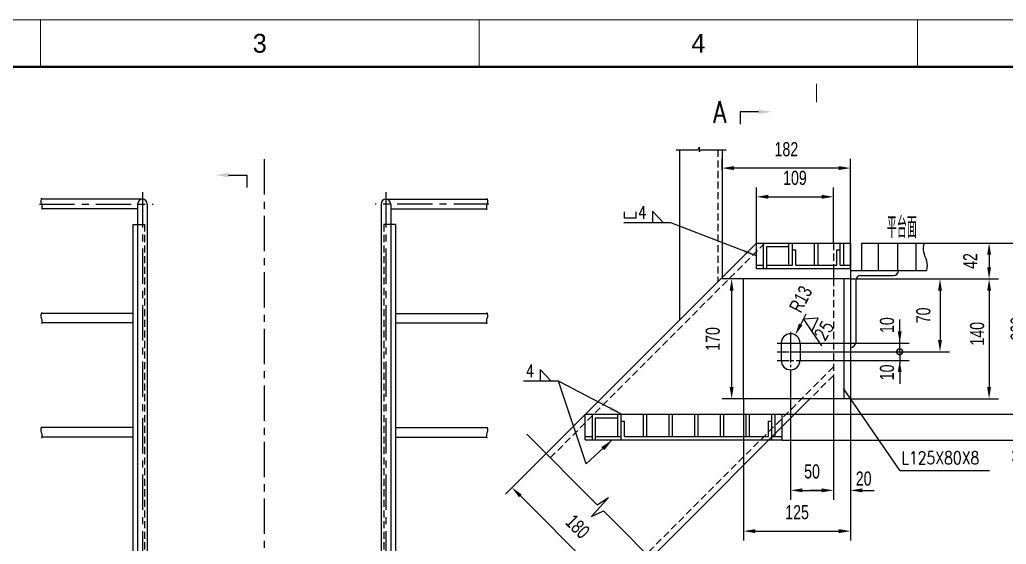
# Model space of a CAD drawing. Extents: x 148 to 221443, y -36682 to 6758.
# Drawn here: x 170181 to 174373, y -6195 to -3968 of the extents above; entities that cross this region are included whole.
import ezdxf
from ezdxf.enums import TextEntityAlignment as Align

# ---------------------------------------------------------------- set-up
doc = ezdxf.new("R2010")
doc.units = 0
doc.header["$LTSCALE"] = 10
doc.header["$MEASUREMENT"] = 0
doc.linetypes.add('CENTERX2', pattern=[4, 2.5, -0.5, 0.5, -0.5])
doc.linetypes.add('HIDDENX2', pattern=[0.75, 0.5, -0.25])
for name, color, linetype in [('2', 4, 'Continuous'), ('CENTER', 1, 'CENTERX2'), ('DIM', 4, 'Continuous'), ('HIDDEN', 7, 'HIDDENX2'), ('RED', 7, 'Continuous'), ('WB-FS', 6, 'Continuous'), ('WHITE', 7, 'Continuous')]:
    doc.layers.add(name, color=color, linetype=linetype)
doc.layers.add('2（细实线）', color=3, linetype='Continuous', lineweight=20)
doc.layers.add('图框层', color=7, linetype='Continuous', lineweight=15)
doc.styles.add('HZ', font='ROMS.SHX', dxfattribs={"width": 0.75, "bigfont": 'GBCBIG.SHX'})
doc.styles.get("Standard").update_dxf_attribs({"font": 'wison_e.shx', "width": 0.75, "bigfont": 'wison_c.shx'})
doc.styles.add('XW', font='ROMANS.shx', dxfattribs={"width": 0.85})
doc.dimstyles.new('DIM1', dxfattribs={"dimscale": 20, "dimtxt": 3, "dimasz": 2.5, "dimexe": 2, "dimexo": 0, "dimgap": 1, "dimtad": 0, "dimdec": 0, "dimzin": 0, "dimdsep": 46, "dimtxsty": 'Standard', "dimcen": 2, "dimclrd": 3, "dimclre": 3, "dimclrt": 3, "dimadec": 0, "dimazin": 0, "dimtfac": 0.666667, "dimtdec": 0, "dimtofl": 0, "dimtmove": 2, "dimatfit": 1, "dimfxl": 2, "dimtvp": 1.333333, "dimtolj": 1, "dimtzin": 0, "dimarcsym": 0})

# ---------------------------------------------------------------- blocks, each defined once
blk = doc.blocks.new('*D753')
at = {"color": 3, "linetype": 'Continuous', "lineweight": -2, "ltscale": 6}
for p, q in [((173311.5, -4916), (173311.5, -4679.7)), ((173638.8, -4916), (173638.8, -4679.7)), ((173361.5, -4719.7), (173588.8, -4719.7))]:
    blk.add_line(p, q, dxfattribs=at)
at = {"color": 3}
for points in [[(173361.5, -4711.3), (173361.5, -4728), (173311.5, -4719.7)], [(173588.8, -4728), (173588.8, -4711.3), (173638.8, -4719.7)]]:
    blk.add_solid(points, dxfattribs=at)
at = {"layer": 'Defpoints', "color": 0}
for p in [(173638.8, -4719.7), (173311.5, -4916), (173638.8, -4916)]:
    blk.add_point(p, dxfattribs=at)
at = {"color": 3, "insert": (173475.1, -4639.7), "char_height": 60, "attachment_point": 5}
blk.add_mtext('\\A1;109', dxfattribs=at)
blk = doc.blocks.new('*D754')
at = {"color": 3, "lineweight": -2}
for p, q in [((173711.5, -5068.7), (174131.5, -5068.7)), ((174091.5, -5118.7), (174091.5, -5327.8)), ((173460.6, -5377.8), (174131.5, -5377.8))]:
    blk.add_line(p, q, dxfattribs=at)
at = {"color": 3}
for points in [[(174099.8, -5118.7), (174083.1, -5118.7), (174091.5, -5068.7)], [(174083.1, -5327.8), (174099.8, -5327.8), (174091.5, -5377.8)]]:
    blk.add_solid(points, dxfattribs=at)
at = {"layer": 'Defpoints', "color": 0}
for p in [(173711.5, -5068.7), (173460.6, -5377.8), (174091.5, -5377.8)]:
    blk.add_point(p, dxfattribs=at)
at = {"color": 3, "insert": (174020.9, -5223.3), "char_height": 60, "attachment_point": 5, "rotation": 90}
blk.add_mtext('\\A1;70', dxfattribs=at)
blk = doc.blocks.new('_DotSmall')
at = {"layer": 'WHITE', "color": 0, "const_width": 0.5}
blk.add_lwpolyline([(-0.0625, 0, 1), (0.0625, 0, 1)], format="xyb", close=True, dxfattribs=at)
blk = doc.blocks.new('*D755')
at = {"color": 3, "lineweight": -2}
for p, q in [((173920.2, -5291.4), (173920.2, -5241.4)), ((173496.9, -5341.4), (173960.2, -5341.4)), ((173496.9, -5377.8), (173960.2, -5377.8)), ((173920.2, -5377.8), (173920.2, -5427.8))]:
    blk.add_line(p, q, dxfattribs=at)
at = {"color": 3}
blk.add_solid([(173911.9, -5291.4), (173928.5, -5291.4), (173920.2, -5341.4)], dxfattribs=at)
at = {"layer": 'Defpoints', "color": 0}
for p in [(173496.9, -5341.4), (173496.9, -5377.8), (173920.2, -5377.8)]:
    blk.add_point(p, dxfattribs=at)
at = {"color": 3, "lineweight": -2, "xscale": 50, "yscale": 50, "zscale": 50, "rotation": 90}
blk.add_blockref('_DotSmall', (173920.2, -5377.8), dxfattribs=at)
at = {"color": 3, "insert": (173866.5, -5264.6), "char_height": 60, "attachment_point": 5, "rotation": 90}
blk.add_mtext('\\A1;10', dxfattribs=at)
blk = doc.blocks.new('*D756')
at = {"color": 3, "lineweight": -2}
for p, q in [((174091.5, -5068.7), (174340.1, -5068.7)), ((174300.1, -5118.7), (174300.1, -5527.8)), ((173711.5, -5577.8), (174340.1, -5577.8))]:
    blk.add_line(p, q, dxfattribs=at)
at = {"color": 3}
for points in [[(174308.4, -5118.7), (174291.8, -5118.7), (174300.1, -5068.7)], [(174291.8, -5527.8), (174308.4, -5527.8), (174300.1, -5577.8)]]:
    blk.add_solid(points, dxfattribs=at)
at = {"layer": 'Defpoints', "color": 0}
for p in [(174091.5, -5068.7), (173711.5, -5577.8), (174300.1, -5577.8)]:
    blk.add_point(p, dxfattribs=at)
at = {"color": 3, "insert": (174249.4, -5301.3), "char_height": 60, "attachment_point": 5, "rotation": 90}
blk.add_mtext('\\A1;140', dxfattribs=at)
blk = doc.blocks.new('*D757')
at = {"color": 3, "linetype": 'Continuous', "lineweight": -2, "ltscale": 6}
for p, q in [((174024.3, -4916), (174541.8, -4916)), ((174501.8, -4966), (174501.8, -5593.3)), ((173420.6, -5643.3), (174541.8, -5643.3))]:
    blk.add_line(p, q, dxfattribs=at)
at = {"color": 3}
for points in [[(174510.1, -4966), (174493.5, -4966), (174501.8, -4916)], [(174493.5, -5593.3), (174510.1, -5593.3), (174501.8, -5643.3)]]:
    blk.add_solid(points, dxfattribs=at)
at = {"layer": 'Defpoints', "color": 0}
for p in [(174024.3, -4916), (173420.6, -5643.3), (174501.8, -5643.3)]:
    blk.add_point(p, dxfattribs=at)
at = {"color": 3, "insert": (174421.8, -5279.6), "char_height": 60, "attachment_point": 5, "rotation": 90}
blk.add_mtext('\\A1;200', dxfattribs=at)
blk = doc.blocks.new('*D758')
at = {"color": 3, "linetype": 'Continuous', "lineweight": -2, "ltscale": 6}
for p, q in [((174501.8, -5593.3), (174501.8, -5543.3)), ((173420.6, -5643.3), (174541.8, -5643.3)), ((173420.6, -5752.4), (174541.8, -5752.4)), ((174501.8, -5802.4), (174501.8, -5852.4))]:
    blk.add_line(p, q, dxfattribs=at)
at = {"color": 3}
for points in [[(174493.5, -5593.3), (174510.1, -5593.3), (174501.8, -5643.3)], [(174510.1, -5802.4), (174493.5, -5802.4), (174501.8, -5752.4)]]:
    blk.add_solid(points, dxfattribs=at)
at = {"layer": 'Defpoints', "color": 0}
for p in [(173420.6, -5643.3), (174501.8, -5643.3), (173420.6, -5752.4)]:
    blk.add_point(p, dxfattribs=at)
at = {"color": 3, "insert": (174429.8, -5820.1), "char_height": 60, "attachment_point": 5, "rotation": 90}
blk.add_mtext('\\A1;30', dxfattribs=at)
blk = doc.blocks.new('*D759')
at = {"color": 3, "linetype": 'Continuous', "lineweight": -2, "ltscale": 6}
for p, q in [((174152.3, -4916), (174340.1, -4916)), ((174300.1, -4966), (174300.1, -5018.7)), ((174300.1, -5068.7), (174340.1, -5068.7))]:
    blk.add_line(p, q, dxfattribs=at)
at = {"color": 3}
for points in [[(174308.4, -4966), (174291.8, -4966), (174300.1, -4916)], [(174291.8, -5018.7), (174308.4, -5018.7), (174300.1, -5068.7)]]:
    blk.add_solid(points, dxfattribs=at)
at = {"layer": 'Defpoints', "color": 0}
for p in [(174152.3, -4916), (174300.1, -5068.7), (174300.1, -5068.7)]:
    blk.add_point(p, dxfattribs=at)
at = {"color": 3, "insert": (174220.1, -4992.4), "char_height": 60, "attachment_point": 5, "rotation": 90}
blk.add_mtext('\\A1;42', dxfattribs=at)
blk = doc.blocks.new('*D760')
at = {"color": 3, "lineweight": -2}
for p, q in [((173256.9, -5577.8), (173256.9, -6179.3)), ((173711.5, -5577.8), (173711.5, -6179.3)), ((173306.9, -6139.3), (173661.5, -6139.3))]:
    blk.add_line(p, q, dxfattribs=at)
at = {"color": 3}
for points in [[(173306.9, -6130.9), (173306.9, -6147.6), (173256.9, -6139.3)], [(173661.5, -6147.6), (173661.5, -6130.9), (173711.5, -6139.3)]]:
    blk.add_solid(points, dxfattribs=at)
at = {"layer": 'Defpoints', "color": 0}
for p in [(173256.9, -5577.8), (173711.5, -5577.8), (173711.5, -6139.3)]:
    blk.add_point(p, dxfattribs=at)
at = {"color": 3, "insert": (173484.2, -6059.3), "char_height": 60, "attachment_point": 5}
blk.add_mtext('\\A1;125', dxfattribs=at)
blk = doc.blocks.new('*D761')
at = {"color": 3, "lineweight": -2}
for p, q in [((173456.9, -5462.6), (173456.9, -6006.2)), ((173638.8, -5730.5), (173638.8, -6006.2)), ((173506.9, -5966.2), (173588.8, -5966.2))]:
    blk.add_line(p, q, dxfattribs=at)
at = {"color": 3}
for points in [[(173506.9, -5957.9), (173506.9, -5974.5), (173456.9, -5966.2)], [(173588.8, -5974.5), (173588.8, -5957.9), (173638.8, -5966.2)]]:
    blk.add_solid(points, dxfattribs=at)
at = {"layer": 'Defpoints', "color": 0}
for p in [(173456.9, -5462.6), (173638.8, -5730.5), (173638.8, -5966.2)]:
    blk.add_point(p, dxfattribs=at)
at = {"color": 3, "insert": (173547.9, -5886.2), "char_height": 60, "attachment_point": 5}
blk.add_mtext('\\A1;50', dxfattribs=at)
blk = doc.blocks.new('*D762')
at = {"color": 3, "lineweight": -2}
for p, q in [((173638.8, -5478), (173638.8, -6006.2)), ((173711.5, -5577.8), (173711.5, -6006.2)), ((173588.8, -5966.2), (173538.8, -5966.2)), ((173761.5, -5966.2), (173811.5, -5966.2))]:
    blk.add_line(p, q, dxfattribs=at)
at = {"color": 3}
for points in [[(173588.8, -5974.5), (173588.8, -5957.9), (173638.8, -5966.2)], [(173761.5, -5957.9), (173761.5, -5974.5), (173711.5, -5966.2)]]:
    blk.add_solid(points, dxfattribs=at)
at = {"layer": 'Defpoints', "color": 0}
for p in [(173638.8, -5478), (173711.5, -5577.8), (173711.5, -5966.2)]:
    blk.add_point(p, dxfattribs=at)
at = {"color": 3, "insert": (173767.2, -5916.5), "char_height": 60, "attachment_point": 5}
blk.add_mtext('\\A1;20', dxfattribs=at)
blk = doc.blocks.new('*D763')
at = {"color": 3, "lineweight": -2}
for p, q in [((173499.7, -5261.6), (173522.8, -5217.2)), ((173458.2, -5381.4), (173458.2, -5301.4)), ((173418.2, -5341.4), (173498.2, -5341.4))]:
    blk.add_line(p, q, dxfattribs=at)
at = {"color": 3}
blk.add_solid([(173492.3, -5257.7), (173507.1, -5265.4), (173476.6, -5305.9)], dxfattribs=at)
at = {"layer": 'Defpoints', "color": 0}
for p in [(173476.6, -5305.9), (173458.2, -5341.4)]:
    blk.add_point(p, dxfattribs=at)
at = {"color": 3, "insert": (173499.8, -5154.4), "char_height": 60, "attachment_point": 5, "rotation": 62.542}
blk.add_mtext('\\A1;R13', dxfattribs=at)
blk = doc.blocks.new('*D764')
at = {"color": 3, "linetype": 'Continuous', "lineweight": -2, "ltscale": 6}
for p, q in [((173256.9, -5068.7), (173166.2, -5068.7)), ((173206.2, -5118.7), (173206.2, -5527.8)), ((173256.9, -5577.8), (173166.2, -5577.8))]:
    blk.add_line(p, q, dxfattribs=at)
at = {"color": 3}
for points in [[(173214.5, -5118.7), (173197.8, -5118.7), (173206.2, -5068.7)], [(173197.8, -5527.8), (173214.5, -5527.8), (173206.2, -5577.8)]]:
    blk.add_solid(points, dxfattribs=at)
at = {"layer": 'Defpoints', "color": 0}
for p in [(173256.9, -5068.7), (173206.2, -5577.8), (173256.9, -5577.8)]:
    blk.add_point(p, dxfattribs=at)
at = {"color": 3, "insert": (173126.2, -5323.3), "char_height": 60, "attachment_point": 5, "rotation": 90}
blk.add_mtext('\\A1;170', dxfattribs=at)
blk = doc.blocks.new('*D765')
at = {"color": 3, "linetype": 'Continuous', "lineweight": -2, "ltscale": 6}
for p, q in [((172417.8, -5809.7), (172244.8, -5982.7)), ((172308.4, -5989.8), (172682.4, -6363.7)), ((172862.5, -6254.3), (172689.4, -6427.4))]:
    blk.add_line(p, q, dxfattribs=at)
at = {"color": 3}
for points in [[(172314.3, -5983.9), (172302.5, -5995.7), (172273.1, -5954.4)], [(172676.5, -6369.6), (172688.2, -6357.8), (172717.7, -6399.1)]]:
    blk.add_solid(points, dxfattribs=at)
at = {"layer": 'Defpoints', "color": 0}
for p in [(172417.8, -5809.7), (172862.5, -6254.3), (172717.7, -6399.1)]:
    blk.add_point(p, dxfattribs=at)
at = {"color": 3, "insert": (172552, -6120.2), "char_height": 60, "attachment_point": 5, "rotation": 315}
blk.add_mtext('\\A1;180', dxfattribs=at)
blk = doc.blocks.new('*D766')
at = {"color": 3, "linetype": 'Continuous', "lineweight": -2, "ltscale": 6}
for p, q in [((173166, -4606.9), (173166, -4557.8)), ((173711.5, -4916), (173711.5, -4557.8)), ((173661.5, -4597.8), (173216, -4597.8))]:
    blk.add_line(p, q, dxfattribs=at)
at = {"color": 3}
for points in [[(173216, -4589.5), (173216, -4606.1), (173166, -4597.8)], [(173661.5, -4606.1), (173661.5, -4589.5), (173711.5, -4597.8)]]:
    blk.add_solid(points, dxfattribs=at)
at = {"layer": 'Defpoints', "color": 0}
for p in [(173166, -4597.8), (173166, -4606.9), (173711.5, -4916)]:
    blk.add_point(p, dxfattribs=at)
at = {"color": 3, "insert": (173438.8, -4517.8), "char_height": 60, "attachment_point": 5}
blk.add_mtext('\\A1;182', dxfattribs=at)
blk = doc.blocks.new('*D792')
at = {"color": 3, "lineweight": -2}
for p, q in [((173920.2, -5377.8), (173920.2, -5327.8)), ((173514.9, -5377.8), (173960.2, -5377.8)), ((173514.9, -5414.2), (173960.2, -5414.2)), ((173920.2, -5464.2), (173920.2, -5514.2))]:
    blk.add_line(p, q, dxfattribs=at)
at = {"color": 3}
blk.add_solid([(173928.5, -5464.2), (173911.9, -5464.2), (173920.2, -5414.2)], dxfattribs=at)
at = {"layer": 'Defpoints', "color": 0}
for p in [(173514.9, -5377.8), (173920.2, -5377.8), (173514.9, -5414.2)]:
    blk.add_point(p, dxfattribs=at)
at = {"color": 3, "lineweight": -2, "xscale": 50, "yscale": 50, "zscale": 50, "rotation": 270}
blk.add_blockref('_DotSmall', (173920.2, -5377.8), dxfattribs=at)
at = {"color": 3, "insert": (173866.5, -5465.3), "char_height": 60, "attachment_point": 5, "rotation": 90}
blk.add_mtext('\\A1;10', dxfattribs=at)
blk = doc.blocks.new('a2')
for p, q in [((15522.42, 10126.74), (15522.42, 10116.74)), ((15615.59, 10126.74), (15615.59, 10116.74)), ((15708.75, 10126.74), (15708.75, 10116.74))]:
    blk.add_line(p, q)
at = {"layer": '图框层', "ltscale": 10}
blk.add_lwpolyline([(15311.09, 10126.74), (15905.09, 10126.74), (15905.09, 9706.74), (15311.09, 9706.74)], close=True, dxfattribs=at)
at = {"layer": '图框层', "ltscale": 10, "const_width": 0.5}
blk.add_lwpolyline([(15336.09, 10116.74), (15895.09, 10116.74), (15895.09, 9716.74), (15336.09, 9716.74)], close=True, dxfattribs=at)
at = {"style": 'HZ'}
for s, p in [('3', (15569, 10121.74)), ('4', (15662.17, 10121.74))]:
    blk.add_text(s, height=4, dxfattribs=at).set_placement(p, align=Align.MIDDLE)

msp = doc.modelspace()

# ---------------------------------------------------------------- linework, layer by layer
at = {"color": 3, "linetype": 'Continuous', "ltscale": 6}
for p, q in [((170702.6471, -4730.0326), (170272.9323, -4730.0326)), ((171737.1926, -4730.0326), (172166.9073, -4730.0326)), ((170682.3441, -4770.6387), (170274.8035, -4770.6387)), ((171757.4956, -4770.6387), (172165.0362, -4770.6387)), ((172751.6383, -4811.0734), (172751.6383, -4783.459)), ((172799.3182, -4811.0734), (172751.6383, -4811.0734)), ((172799.3182, -4783.459), (172799.3182, -4811.0734)), ((173757.9351, -4915.9865), (173757.9351, -5032.3501)), ((173757.9351, -4915.9865), (174024.3232, -4915.9865)), ((173828.9664, -4915.9865), (173828.9664, -5032.3501)), ((173910.2658, -4915.9865), (173910.2658, -5032.3501)), ((173988.2128, -4915.9865), (173988.2128, -5032.3501)), ((173711.4869, -5032.3501), (174034.056, -5032.3501)), ((173755.1233, -5054.1683), (173893.3051, -5054.1683)), ((173733.3051, -5075.9865), (173733.3051, -5337.8047)), ((170662.3441, -5214.8811), (170272.9323, -5214.8811)), ((171777.4956, -5214.8811), (172166.9073, -5214.8811)), ((170662.3441, -5255.4872), (170274.8035, -5255.4872)), ((171777.4956, -5255.4872), (172165.0362, -5255.4872)), ((170662.3441, -5699.7296), (170272.9323, -5699.7296)), ((171777.4956, -5699.7296), (172166.9073, -5699.7296)), ((170662.3441, -5740.3356), (170274.8035, -5740.3356)), ((171777.4956, -5740.3356), (172165.0362, -5740.3356))]:
    msp.add_line(p, q, dxfattribs=at)
at = {"linetype": 'Continuous'}
for p, q in [((172917.0565, -4829.9848), (172869.2581, -4780.3353)), ((172869.2581, -4780.3353), (172869.2581, -4829.9848)), ((172439.7449, -5502.7121), (172391.9465, -5453.0626)), ((172391.9465, -5453.0626), (172391.9465, -5502.7121))]:
    msp.add_line(p, q, dxfattribs=at)
at = {"ltscale": 6}
for p, q in [((172917.0565, -4829.9848), (172869.2581, -4829.9848)), ((172439.7449, -5502.7121), (172391.9465, -5502.7121))]:
    msp.add_line(p, q, dxfattribs=at)
at = {"color": 7, "linetype": 'Continuous', "ltscale": 6}
msp.add_line((173711.4869, -5025.0774), (173711.4869, -5068.7137), dxfattribs=at)
at = {"color": 3}
for p, q in [((173922.4123, -5883.6122), (173681.2656, -5533.2201)), ((174302.4244, -5883.6122), (173922.4123, -5883.6122))]:
    msp.add_line(p, q, dxfattribs=at)
msp.add_lwpolyline([(173546.6695, -5291.1237), (173574.3391, -5234.5434), (173511.5043, -5238.871), (173587.6956, -5352.0853)], dxfattribs=at)
at = {"color": 3, "linetype": 'Continuous', "ltscale": 6}
for centre, start, end in [((173755.1233, -5075.9865), 90, 180), ((173893.3051, -5032.3501), 270, 0), ((173711.4869, -5337.8047), 270, 0)]:
    msp.add_arc(centre, 21.8182, start, end, dxfattribs=at)
at = {"layer": '2', "color": 3, "linetype": 'Continuous'}
for p, q in [((173320.99, -4358.9931), (173242.9407, -4358.9931)), ((171068.4322, -4627.6778), (171146.4816, -4627.6778)), ((172947.9035, -4829.9848), (172748.3182, -4829.9848)), ((173311.4869, -4970.5319), (172947.9035, -4829.9848)), ((172470.5919, -5502.7121), (172322.5234, -5502.7121)), ((172738.8567, -5643.2592), (172470.5919, -5502.7121)), ((172588.6232, -5853.0969), (172470.5919, -5502.7121)), ((172699.1508, -5752.3501), (172588.6232, -5853.0969))]:
    msp.add_line(p, q, dxfattribs=at)
at = {"layer": '2', "color": 7, "linetype": 'Continuous'}
for p, q in [((173242.9407, -4358.9931), (173242.9407, -4410.9243)), ((171146.4816, -4627.6778), (171146.4816, -4679.6091))]:
    msp.add_line(p, q, dxfattribs=at)
at = {"layer": '2', "color": 3, "linetype": 'Continuous'}
for points in [[(170274.1361, -4725.7427), (170271.9721, -4731.8712), (170268.3416, -4742.1529), (170277.381, -4757.1467), (170275.4695, -4767.3785), (170273.9607, -4773.4744)], [(172165.7035, -4725.7427), (172167.8675, -4731.8712), (172171.4981, -4742.1529), (172162.4587, -4757.1467), (172164.3702, -4767.3785), (172165.879, -4773.4744)], [(170274.1361, -5211.4106), (170271.9721, -5217.539), (170268.3416, -5227.8207), (170277.381, -5242.8146), (170275.4695, -5253.0463), (170273.9607, -5259.1422)], [(172165.7035, -5211.4106), (172167.8675, -5217.539), (172171.4981, -5227.8207), (172162.4587, -5242.8146), (172164.3702, -5253.0463), (172165.879, -5259.1422)], [(170274.1361, -5696.259), (170271.9721, -5702.3875), (170268.3416, -5712.6692), (170277.381, -5727.6631), (170275.4695, -5737.8948), (170273.9607, -5743.9907)], [(172165.7035, -5696.259), (172167.8675, -5702.3875), (172171.4981, -5712.6692), (172162.4587, -5727.6631), (172164.3702, -5737.8948), (172165.879, -5743.9907)]]:
    msp.add_open_spline(points, degree=3, knots=[0, 0, 0, 0, 40.414538373, 67.803406807, 107.459950302, 107.459950302, 107.459950302, 107.459950302], dxfattribs=at)
for points in [[(173320.99, -4368.084), (173320.99, -4349.9021), (173375.5355, -4358.9931)], [(171068.4322, -4618.5869), (171068.4322, -4636.7687), (171013.8868, -4627.6778)], [(173263.6182, -4942.8474), (173257.2269, -4959.8689), (173311.4869, -4970.5319)], [(172694.7595, -5609.8932), (172686.3217, -5625.9985), (172738.8567, -5643.2592)], [(172652.7149, -5782.376), (172664.9631, -5795.8133), (172699.1508, -5752.3501)]]:
    msp.add_solid(points, dxfattribs=at)
at = {"layer": 'CENTER', "color": 1, "ltscale": 6}
for p, q in [((171219.9198, -4560.3882), (171219.9198, -8075.3123)), ((170702.6471, -4699.5421), (170702.6471, -6567.013)), ((171737.1926, -4699.5421), (171737.1926, -6567.013)), ((170264.689, -4750.3356), (170748.6606, -4750.3356)), ((172175.1506, -4750.3356), (171691.1791, -4750.3356))]:
    msp.add_line(p, q, dxfattribs=at)
at = {"layer": 'DIM', "color": 1, "linetype": 'CENTERX2', "ltscale": 2}
for p, q in [((173456.9415, -5292.9877), (173456.9415, -5462.6216)), ((173400.1043, -5341.441), (173515.1233, -5341.441)), ((173400.1043, -5377.8047), (173515.1233, -5377.8047)), ((173400.1043, -5414.1683), (173514.8844, -5414.1683))]:
    msp.add_line(p, q, dxfattribs=at)
at = {"layer": 'DIM'}
msp.add_open_spline([(174024.3232, -4915.9865), (174020.5991, -4928.7888), (174016.2235, -4954.5259), (174038.4473, -4991.389), (174036.6536, -5018.3655), (174034.056, -5032.3501)], degree=3, knots=[13.882496546, 13.882496546, 13.882496546, 13.882496546, 40.414538373, 67.803406807, 96.443548886, 96.443548886, 96.443548886, 96.443548886], dxfattribs=at)
at = {"layer": 'HIDDEN', "ltscale": 6}
for p, q in [((170682.3441, -4836.8751), (170722.9501, -4836.8751)), ((170710.8289, -4836.8751), (170710.8289, -7481.0173)), ((171757.4956, -4836.8751), (171716.8895, -4836.8751)), ((171729.0107, -4836.8751), (171729.0107, -7481.0173))]:
    msp.add_line(p, q, dxfattribs=at)
at = {"layer": 'RED'}
for p, q in [((172984.2142, -4519.6291), (172984.2142, -5243.2592)), ((173166.0324, -4519.9549), (173166.0324, -5061.441)), ((170682.3441, -4750.3356), (170682.3441, -6531.2056)), ((170722.9501, -4750.3356), (170722.9501, -7481.0256)), ((171716.8895, -4750.3356), (171716.8895, -7481.0256)), ((171757.4956, -4750.3356), (171757.4956, -6531.2056)), ((170662.3441, -4836.8751), (170662.3441, -7481.0153)), ((170662.3441, -4836.8751), (170682.3441, -4836.8751)), ((171777.4956, -4836.8751), (171757.4956, -4836.8751)), ((171777.4956, -4836.8751), (171777.4956, -7481.0153)), ((173311.4869, -4915.9865), (172417.8077, -5809.6657)), ((173311.4869, -4915.9865), (173638.7596, -4915.9865)), ((173311.4869, -5025.0774), (173311.4869, -4915.9865)), ((173340.5778, -4915.9865), (173340.5778, -5025.0774)), ((173355.1233, -4930.5319), (173449.6687, -4930.5319)), ((173355.1233, -5025.0774), (173355.1233, -4930.5319)), ((173449.6687, -5010.5319), (173449.6687, -4915.9865)), ((173464.2142, -5010.5319), (173464.2142, -4915.9865)), ((173464.2142, -4945.0774), (173478.7596, -4945.0774)), ((173478.7596, -5010.5319), (173478.7596, -4945.0774)), ((173558.7596, -5010.5319), (173558.7596, -4915.9865)), ((173573.3051, -5010.5319), (173573.3051, -4915.9865)), ((173653.3051, -4945.0774), (173667.8506, -4945.0774)), ((173653.3051, -5010.5319), (173653.3051, -4945.0774)), ((173667.8506, -5010.5319), (173667.8506, -4915.9865)), ((173682.396, -5010.5319), (173682.396, -4915.9865)), ((173711.4869, -5025.0774), (173711.4869, -4915.9865)), ((173311.4869, -5010.5319), (173340.5778, -5010.5319)), ((173355.1233, -5010.5319), (173464.2142, -5010.5319)), ((173478.7596, -5010.5319), (173653.3051, -5010.5319)), ((173638.7596, -5025.0774), (173638.7596, -5068.7137)), ((173667.8506, -5010.5319), (173711.4869, -5010.5319)), ((173256.9415, -5577.8047), (173256.9415, -5068.7137)), ((173711.4869, -5068.7137), (173256.9415, -5068.7137)), ((173682.396, -5068.7137), (173682.396, -5577.8047)), ((173711.4869, -5068.7137), (173711.4869, -5577.8047)), ((173416.9415, -5341.441), (173416.9415, -5414.1683)), ((173496.9415, -5341.441), (173496.9415, -5414.1683)), ((173538.9722, -5577.8047), (172862.4594, -6254.3174)), ((173711.4869, -5577.8047), (173256.9415, -5577.8047)), ((172584.2142, -5752.3501), (172584.2142, -5643.2592)), ((172584.2142, -5643.2592), (173420.5778, -5643.2592)), ((172613.3051, -5643.2592), (172613.3051, -5752.3501)), ((172627.8506, -5657.8047), (172722.396, -5657.8047)), ((172627.8506, -5752.3501), (172627.8506, -5657.8047)), ((172722.396, -5737.8047), (172722.396, -5643.2592)), ((172736.9415, -5752.3501), (172736.9415, -5643.2592)), ((172831.4869, -5737.8047), (172831.4869, -5643.2592)), ((172846.0324, -5737.8047), (172846.0324, -5643.2592)), ((172940.5778, -5737.8047), (172940.5778, -5643.2592)), ((172955.1233, -5737.8047), (172955.1233, -5643.2592)), ((173049.6687, -5737.8047), (173049.6687, -5643.2592)), ((173064.2142, -5737.8047), (173064.2142, -5643.2592)), ((173158.7596, -5737.8047), (173158.7596, -5643.2592)), ((173173.3051, -5737.8047), (173173.3051, -5643.2592)), ((173267.8506, -5737.8047), (173267.8506, -5643.2592)), ((173282.396, -5737.8047), (173282.396, -5643.2592)), ((173376.9415, -5752.3501), (173376.9415, -5643.2592)), ((173391.4869, -5737.8047), (173391.4869, -5643.2592)), ((173420.5778, -5752.3501), (173420.5778, -5643.2592)), ((172736.9415, -5672.3501), (172751.4869, -5672.3501)), ((172751.4869, -5737.8047), (172751.4869, -5672.3501)), ((173362.396, -5672.3501), (173376.9415, -5672.3501)), ((173362.396, -5737.8047), (173362.396, -5672.3501)), ((172584.2142, -5737.8047), (172613.3051, -5737.8047)), ((172627.8506, -5737.8047), (172736.9415, -5737.8047)), ((172751.4869, -5737.8047), (173362.396, -5737.8047)), ((173376.9415, -5737.8047), (173420.5778, -5737.8047)), ((172584.2142, -5752.3501), (173420.5778, -5752.3501))]:
    msp.add_line(p, q, dxfattribs=at)
at = {"layer": 'RED', "color": 2, "linetype": 'HIDDENX2', "ltscale": 6}
for p, q in [((173147.8506, -4519.9549), (173147.8506, -5079.6228)), ((173347.4851, -4915.9865), (172435.8068, -5827.6647)), ((173638.7596, -4915.9865), (173638.7596, -5025.0774)), ((173638.7596, -5068.7137), (173638.7596, -5478.0172)), ((173638.7596, -5442.019), (172844.4604, -6236.3183)), ((173638.7596, -5478.0172), (173538.9722, -5577.8047))]:
    msp.add_line(p, q, dxfattribs=at)
at = {"layer": 'RED'}
msp.add_lwpolyline([(173311.4869, -4915.9865), (173711.4869, -4915.9865), (173711.4869, -5025.0774), (173311.4869, -5025.0774)], close=True, dxfattribs=at)
for centre, radius, start, end in [((170702.6471, -4750.3356), 20.303, 0, 180), ((171737.1926, -4750.3356), 20.303, 0, 180), ((173456.9415, -5341.441), 40, 0, 180), ((173456.9415, -5414.1683), 40, 180, 0)]:
    msp.add_arc(centre, radius, start, end, dxfattribs=at)
at = {"layer": 'WB-FS', "linetype": 'Continuous'}
for points in [[(172970.0558, -4519.6291), (173064.5785, -4519.6291), (173067.6724, -4509.4908), (173069.0235, -4529.0687), (173071.7259, -4519.9549), (173183.2005, -4519.9549)], [(172336.3097, -5728.1676), (172635.3067, -6027.1646), (172683.117, -5996.7506), (172611.4145, -6077.151), (172661.401, -6053.259), (172931.0418, -6322.8997)]]:
    msp.add_lwpolyline(points, dxfattribs=at)

# ---------------------------------------------------------------- block references
at = {"layer": '2（细实线）', "xscale": 20, "yscale": 20, "zscale": 20}
msp.add_blockref('a2', (-140178.6702, -206502.6822), dxfattribs=at)

# ---------------------------------------------------------------- texts
at = {"color": 3, "linetype": 'Continuous', "style": 'XW', "width": 0.8}
for p in [(172845.0784, -4786.2627), (172367.7668, -5458.99)]:
    msp.add_text('4', height=54.5455, dxfattribs=at).set_placement(p, align=Align.MIDDLE_RIGHT)
at = {"color": 3, "style": 'XW', "width": 0.8}
msp.add_text('L125X80X8', height=54.54545, dxfattribs=at).set_placement((173927.4579, -5855.4735))
at = {"color": 3, "style": 'XW', "width": 0.85, "flags": 4}
msp.add_attdef('25', (173600.5995, -5335.7227), '25', height=54.54545, rotation=58.1384378, dxfattribs=at)
at = {"layer": '2', "color": 3, "linetype": 'Continuous', "style": 'HZ', "width": 0.65}
for s, height, p in [('Ⅰ', 90.9091, (173545.347, -4327.5282)), ('平台面', 90.90909, (173865.8176, -4895.4035))]:
    msp.add_text(s, height=height, dxfattribs=at).set_placement(p)
at = {"layer": '2', "color": 3, "linetype": 'Continuous', "style": 'XW', "width": 0.8}
msp.add_text('A', height=90.9091, dxfattribs=at).set_placement((173183.3305, -4359.7478), align=Align.MIDDLE_RIGHT)

# ---------------------------------------------------------------- dimensions: what is measured, and where the dimension line sits
at = {"color": 7, "linetype": 'Continuous', "ltscale": 6}
for base, p1, p2, picture, middle in [((173166.0324, -4597.787), (173711.4869, -4915.9865), (173166.0324, -4606.9158), '*D766', (173438.7596, -4517.787)), ((173638.7596, -4719.6725), (173311.4869, -4915.9865), (173638.7596, -4915.9865), '*D753', (173475.1233, -4639.6725))]:
    dim = msp.add_linear_dim(base=base, p1=p1, p2=p2, dimstyle='DIM1', override={"dimlfac": 0.333333, "dimzin": 8}, dxfattribs=at)
    dim.commit()
    dim.dimension.update_dxf_attribs({"geometry": picture, "text_midpoint": middle})
at = {"color": 1, "linetype": 'Continuous', "ltscale": 6}
dim = msp.add_linear_dim(base=(174501.8011, -5643.2592), p1=(174024.3232, -4915.9865), p2=(173420.5778, -5643.2592), angle=90, text='200', dimstyle='DIM1', override={"dimzin": 8}, dxfattribs=at)
dim.commit()
dim.dimension.update_dxf_attribs({"geometry": '*D757', "text_midpoint": (174421.8011, -5279.6228)})
at = {"color": 7, "linetype": 'Continuous', "ltscale": 6}
dim = msp.add_linear_dim(base=(174300.0941, -5068.7137), p1=(174152.2865, -4915.9865), p2=(174300.0941, -5068.7137), angle=90, text='42', dimstyle='DIM1', override={"dimzin": 8}, dxfattribs=at)
dim.commit()
dim.dimension.update_dxf_attribs({"geometry": '*D759', "text_midpoint": (174220.0941, -4992.3501)})
dim = msp.add_linear_dim(base=(173206.1777, -5577.8047), p1=(173256.9415, -5068.7137), p2=(173256.9415, -5577.8047), angle=90, dimstyle='DIM1', override={"dimlfac": 0.333333, "dimzin": 8}, dxfattribs=at)
dim.commit()
dim.dimension.update_dxf_attribs({"geometry": '*D764', "text_midpoint": (173126.1777, -5323.2592)})
for base, p1, p2, text, picture, middle in [((174091.475, -5377.8047), (173711.4869, -5068.7137), (173460.5778, -5377.8047), '70', '*D754', (174020.9477, -5223.2592)), ((174300.0941, -5577.8047), (174091.475, -5068.7137), (173711.4869, -5577.8047), '140', '*D756', (174249.3721, -5301.2582))]:
    dim = msp.add_linear_dim(base=base, p1=p1, p2=p2, angle=90, text=text, dimstyle='DIM1')
    dim.commit()
    dim.dimension.update_dxf_attribs({"geometry": picture, "text_midpoint": middle, "dimtype": 160})
dim = msp.add_radius_dim(center=(173458.2053, -5341.441), mpoint=(173476.6492, -5305.947), text='R13', dimstyle='DIM1')
dim.commit()
dim.dimension.update_dxf_attribs({"geometry": '*D763', "text_midpoint": (173499.8288, -5154.3832), "dimtype": 164})
for p1, p2, picture, middle in [((173496.9415, -5341.441), (173496.9415, -5377.8047), '*D755', (173866.4526, -5264.6278)), ((173514.8844, -5414.1683), (173514.8844, -5377.8047), '*D792', (173866.4526, -5465.321))]:
    dim = msp.add_linear_dim(base=(173920.2155, -5377.8047), p1=p1, p2=p2, angle=90, text='10', dimstyle='DIM1', override={"dimblk2": 'DotSmall', "dimsah": 1})
    dim.commit()
    dim.dimension.update_dxf_attribs({"geometry": picture, "text_midpoint": middle, "dimtype": 160})
for base, p1, p2, text, picture, middle in [((173638.7596, -5966.1913), (173456.9415, -5462.6216), (173638.7596, -5730.5319), '50', '*D761', (173547.8506, -5886.1913)), ((173711.4869, -6139.265), (173256.9415, -5577.8047), (173711.4869, -5577.8047), '125', '*D760', (173484.2142, -6059.265))]:
    dim = msp.add_linear_dim(base=base, p1=p1, p2=p2, text=text, dimstyle='DIM1')
    dim.commit()
    dim.dimension.update_dxf_attribs({"geometry": picture, "text_midpoint": middle})
dim = msp.add_linear_dim(base=(173711.4869, -5966.1913), p1=(173638.7596, -5478.0172), p2=(173711.4869, -5577.8047), text='20', dimstyle='DIM1')
dim.commit()
dim.dimension.update_dxf_attribs({"geometry": '*D762', "text_midpoint": (173767.2498, -5916.5312), "dimtype": 160})
at = {"color": 1, "linetype": 'Continuous', "ltscale": 6}
dim = msp.add_linear_dim(base=(174501.8011, -5643.2592), p1=(173420.5778, -5752.3501), p2=(173420.5778, -5643.2592), angle=90, text='30', dimstyle='DIM1', override={"dimzin": 8}, dxfattribs=at)
dim.commit()
dim.dimension.update_dxf_attribs({"geometry": '*D758', "text_midpoint": (174429.7855, -5820.0775), "dimtype": 160})
dim = msp.add_aligned_dim(p1=(172417.8077, -5809.6657), p2=(172862.4594, -6254.3174), distance=-204.7054, text='180', dimstyle='DIM1', override={"dimzin": 8}, dxfattribs=at)
dim.commit()
dim.dimension.update_dxf_attribs({"geometry": '*D765', "text_midpoint": (172551.9536, -6120.1715)})

doc.saveas('drawing.dxf')
